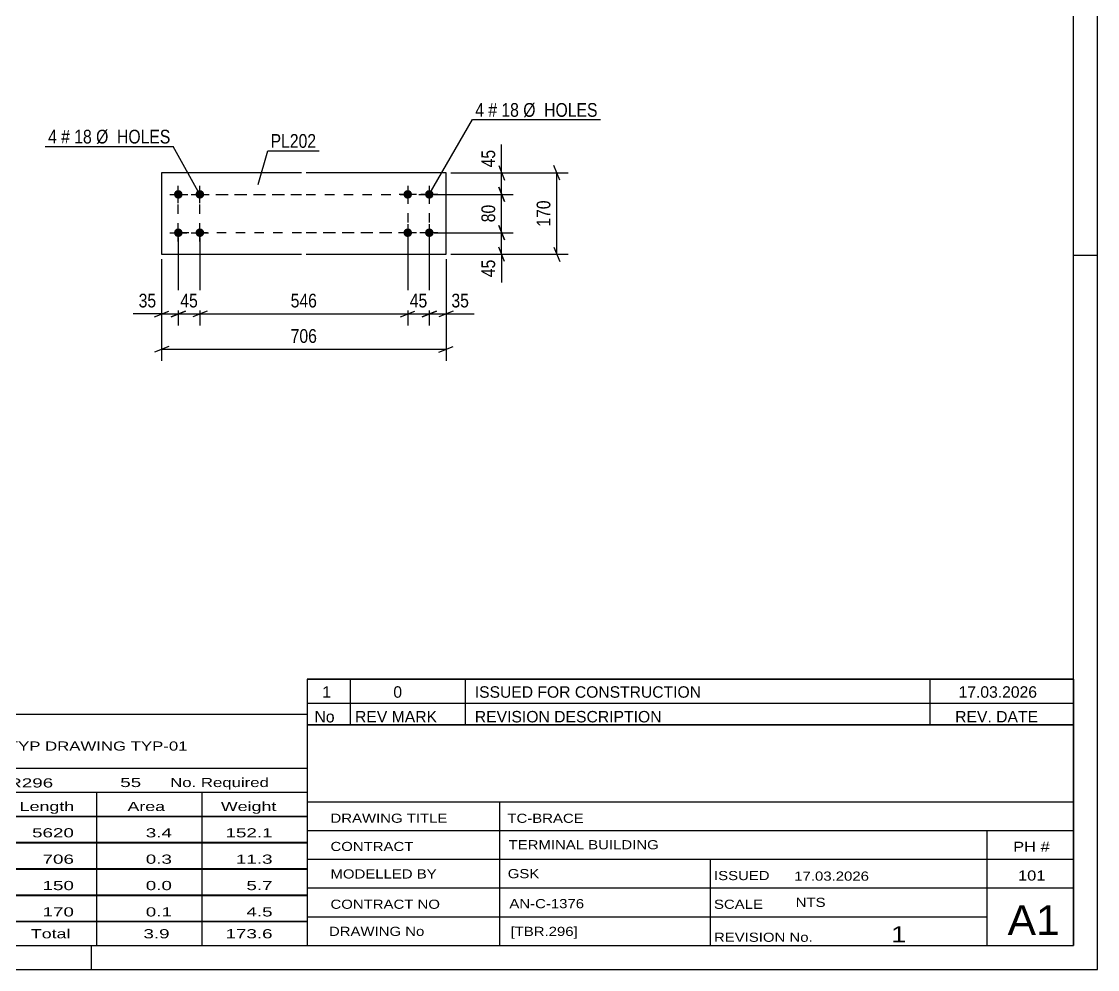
# Model space of a CAD drawing. Header units: millimetres. Extents: x 0 to 594, y 0 to 420.
# Drawn here: x 369.4 to 594, y 0 to 197.8 of the extents above; entities that cross this region are included whole.
import ezdxf

# ---------------------------------------------------------------- set-up
doc = ezdxf.new("R2010")
doc.units = ezdxf.units.MM
doc.linetypes.add('DXK_LINE_DOT2', pattern=[3.9198, 1.9599, -1.9599])
doc.styles.add('Arial Narrow', font='ARIALN.TTF', dxfattribs={"height": 0.2})

# ---------------------------------------------------------------- blocks, each defined once
blk = doc.blocks.new('Unknown-580609117-1130')
at = {"color": 5, "linetype": 'Continuous'}
for p, q in [((594, 0), (594, 420)), ((589, 5), (589, 415)), ((594, 149), (589, 149)), ((5, 5), (589, 5)), ((384, 0), (384, 5)), ((0, 0), (594, 0))]:
    blk.add_line(p, q, dxfattribs=at)
blk = doc.blocks.new('Part-580609117-2464 - 2458')
at = {"color": 2, "linetype": 'Continuous'}
for p, q in [((427.81, 166.22), (398.61, 166.22)), ((398.61, 166.22), (398.61, 149.22)), ((458.01, 166.22), (428.81, 166.22)), ((458.01, 149.22), (458.01, 166.22)), ((398.61, 149.22), (427.81, 149.22)), ((428.81, 149.22), (458.01, 149.22))]:
    blk.add_line(p, q, dxfattribs=at)
blk = doc.blocks.new('Bolt-580609117-2469 - 2458')
at = {"linetype": 'Continuous'}
for points in [[(450.01, 160.82, -1), (450.01, 162.62, -1)], [(454.51, 160.82, -1), (454.51, 162.62, -1)], [(450.01, 152.82, -1), (450.01, 154.62, -1)], [(454.51, 152.82, -1), (454.51, 154.62, -1)]]:
    blk.add_hatch(color=1, dxfattribs=at).paths.add_polyline_path(points)
at = {"color": 1, "linetype": 'Continuous'}
for p, q in [((450.01, 163.52), (450.01, 159.92)), ((454.51, 163.52), (454.51, 159.92)), ((451.81, 161.72), (448.21, 161.72)), ((456.31, 161.72), (452.71, 161.72)), ((450.01, 155.52), (450.01, 151.92)), ((454.51, 155.52), (454.51, 151.92)), ((451.81, 153.72), (448.21, 153.72)), ((456.31, 153.72), (452.71, 153.72))]:
    blk.add_line(p, q, dxfattribs=at)
blk = doc.blocks.new('Bolt-580609117-2474 - 2458')
at = {"linetype": 'Continuous'}
for points in [[(402.11, 162.62, -1), (402.11, 160.82, -1)], [(406.61, 162.62, -1), (406.61, 160.82, -1)], [(402.11, 154.62, -1), (402.11, 152.82, -1)], [(406.61, 154.62, -1), (406.61, 152.82, -1)]]:
    blk.add_hatch(color=1, dxfattribs=at).paths.add_polyline_path(points)
at = {"color": 1, "linetype": 'Continuous'}
for p, q in [((402.11, 159.92), (402.11, 163.52)), ((406.61, 159.92), (406.61, 163.52)), ((400.31, 161.72), (403.91, 161.72)), ((404.81, 161.72), (408.41, 161.72)), ((402.11, 151.92), (402.11, 155.52)), ((406.61, 151.92), (406.61, 155.52)), ((400.31, 153.72), (403.91, 153.72)), ((404.81, 153.72), (408.41, 153.72))]:
    blk.add_line(p, q, dxfattribs=at)
blk = doc.blocks.new('Rectangle-580609117-2550 - 2458')
at = {"color": 1, "linetype": 'DXK_LINE_DOT2'}
for p, q in [((402.11, 161.72), (427.81, 161.72)), ((402.11, 153.72), (402.11, 161.72)), ((428.81, 161.72), (454.51, 161.72)), ((454.51, 161.72), (454.51, 153.72)), ((427.81, 153.72), (402.11, 153.72)), ((454.51, 153.72), (428.81, 153.72))]:
    blk.add_line(p, q, dxfattribs=at)
blk = doc.blocks.new('Rectangle-580609117-2560 - 2458')
at = {"color": 1, "linetype": 'DXK_LINE_DOT2'}
for p, q in [((406.61, 161.72), (427.81, 161.72)), ((406.61, 153.72), (406.61, 161.72)), ((428.81, 161.72), (450.01, 161.72)), ((450.01, 161.72), (450.01, 153.72)), ((427.81, 153.72), (406.61, 153.72)), ((450.01, 153.72), (428.81, 153.72))]:
    blk.add_line(p, q, dxfattribs=at)
blk = doc.blocks.new('StraightDimension-580609117-2534 - 2458')
at = {"color": 7, "linetype": 'Continuous'}
for p, q in [((469, 163.22), (470.2, 160.22)), ((455.51, 161.72), (472, 161.72)), ((469.6, 153.72), (469.6, 161.72)), ((470.2, 152.22), (469, 155.22)), ((455.51, 153.72), (472, 153.72))]:
    blk.add_line(p, q, dxfattribs=at)
at = {"color": 0}
blk.add_wipeout([(468.85, 160.15), (464.65, 160.15), (464.65, 155.3), (468.85, 155.3)], dxfattribs=at)
at = {"color": 3, "style": 'Arial Narrow'}
blk.add_text('80', height=2.863, rotation=90.0002, dxfattribs=at).set_placement((468.25, 155.9))
blk = doc.blocks.new('StraightDimension-580609117-2528 - 2458')
at = {"color": 7, "linetype": 'Continuous'}
for p, q in [((469, 155.22), (470.2, 152.22)), ((455.51, 153.72), (472, 153.72)), ((469.6, 149.22), (469.6, 153.72)), ((470.2, 147.72), (469, 150.72)), ((459.01, 149.22), (472, 149.22))]:
    blk.add_line(p, q, dxfattribs=at)
at = {"color": 0}
blk.add_wipeout([(468.85, 148.7), (464.65, 148.7), (464.65, 143.84), (468.85, 143.84)], dxfattribs=at)
at = {"color": 7, "linetype": 'Continuous'}
blk.add_line((469.6, 149.22), (469.6, 143.32), dxfattribs=at)
blk.add_line((469.6, 149.22), (469.6, 143.32), dxfattribs=at)
at = {"color": 3, "style": 'Arial Narrow'}
blk.add_text('45', height=2.863, rotation=90.0002, dxfattribs=at).set_placement((468.25, 144.44))
blk = doc.blocks.new('StraightDimension-580609117-2477 - 2458')
at = {"color": 7, "linetype": 'Continuous'}
for p, q in [((454.51, 152.72), (454.51, 134.38)), ((458.01, 148.22), (458.01, 134.38)), ((453.01, 136.18), (456.01, 137.38)), ((459.51, 137.38), (456.51, 136.18)), ((454.51, 136.78), (458.01, 136.78))]:
    blk.add_line(p, q, dxfattribs=at)
at = {"color": 0}
blk.add_wipeout([(463.39, 137.53), (463.39, 141.73), (458.53, 141.73), (458.53, 137.53)], dxfattribs=at)
at = {"color": 7, "linetype": 'Continuous'}
blk.add_line((458.01, 136.78), (463.91, 136.78), dxfattribs=at)
blk.add_line((458.01, 136.78), (463.91, 136.78), dxfattribs=at)
at = {"color": 3, "style": 'Arial Narrow'}
blk.add_text('35', height=2.863, dxfattribs=at).set_placement((459.13, 138.13))
blk = doc.blocks.new('StraightDimension-580609117-2483 - 2458')
at = {"color": 7, "linetype": 'Continuous'}
for p, q in [((402.11, 152.72), (402.11, 134.38)), ((398.61, 148.22), (398.61, 134.38)), ((397.11, 136.18), (400.11, 137.38)), ((403.61, 137.38), (400.61, 136.18)), ((398.61, 136.78), (402.11, 136.78))]:
    blk.add_line(p, q, dxfattribs=at)
at = {"color": 0}
blk.add_wipeout([(398.08, 137.53), (398.08, 141.73), (393.23, 141.73), (393.23, 137.53)], dxfattribs=at)
at = {"color": 7, "linetype": 'Continuous'}
blk.add_line((398.61, 136.78), (392.7, 136.78), dxfattribs=at)
blk.add_line((398.61, 136.78), (392.7, 136.78), dxfattribs=at)
at = {"color": 3, "style": 'Arial Narrow'}
blk.add_text('35', height=2.863, dxfattribs=at).set_placement((393.83, 138.13))
blk = doc.blocks.new('StraightDimension-580609117-2489 - 2458')
at = {"color": 7, "linetype": 'Continuous'}
for p, q in [((406.61, 152.72), (406.61, 134.38)), ((450.01, 152.72), (450.01, 134.38)), ((408.11, 137.38), (405.11, 136.18)), ((448.51, 136.18), (451.51, 137.38)), ((406.61, 136.78), (450.01, 136.78))]:
    blk.add_line(p, q, dxfattribs=at)
at = {"color": 0}
blk.add_wipeout([(431.65, 137.53), (431.65, 141.73), (424.97, 141.73), (424.97, 137.53)], dxfattribs=at)
at = {"color": 3, "style": 'Arial Narrow'}
blk.add_text('546', height=2.863, dxfattribs=at).set_placement((425.57, 138.13))
blk = doc.blocks.new('StraightDimension-580609117-2497 - 2458')
at = {"color": 7, "linetype": 'Continuous'}
for p, q in [((450.01, 152.72), (450.01, 134.38)), ((454.51, 152.72), (454.51, 134.38)), ((448.51, 136.18), (451.51, 137.38)), ((456.01, 137.38), (453.01, 136.18)), ((450.01, 136.78), (454.51, 136.78))]:
    blk.add_line(p, q, dxfattribs=at)
at = {"color": 0}
blk.add_wipeout([(454.69, 137.53), (454.69, 141.73), (449.83, 141.73), (449.83, 137.53)], dxfattribs=at)
at = {"color": 3, "style": 'Arial Narrow'}
blk.add_text('45', height=2.863, dxfattribs=at).set_placement((450.43, 138.13))
blk = doc.blocks.new('StraightDimension-580609117-2505 - 2458')
at = {"color": 7, "linetype": 'Continuous'}
for p, q in [((402.11, 152.72), (402.11, 134.38)), ((406.61, 152.72), (406.61, 134.38)), ((400.61, 136.18), (403.61, 137.38)), ((408.11, 137.38), (405.11, 136.18)), ((402.11, 136.78), (406.61, 136.78))]:
    blk.add_line(p, q, dxfattribs=at)
at = {"color": 0}
blk.add_wipeout([(406.79, 137.53), (406.79, 141.73), (401.93, 141.73), (401.93, 137.53)], dxfattribs=at)
at = {"color": 3, "style": 'Arial Narrow'}
blk.add_text('45', height=2.863, dxfattribs=at).set_placement((402.53, 138.13))
blk = doc.blocks.new('StraightDimension-580609117-2514 - 2458')
at = {"color": 7, "linetype": 'Continuous'}
for p, q in [((398.61, 148.22), (398.61, 126.99)), ((458.01, 148.22), (458.01, 126.99)), ((400.11, 129.99), (397.11, 128.79)), ((398.61, 129.39), (458.01, 129.39)), ((456.51, 128.79), (459.51, 129.99))]:
    blk.add_line(p, q, dxfattribs=at)
at = {"color": 0}
blk.add_wipeout([(431.65, 130.14), (431.65, 134.34), (424.97, 134.34), (424.97, 130.14)], dxfattribs=at)
at = {"color": 3, "style": 'Arial Narrow'}
blk.add_text('706', height=2.863, dxfattribs=at).set_placement((425.57, 130.74))
blk = doc.blocks.new('StraightDimension-580609117-2519 - 2458')
at = {"color": 7, "linetype": 'Continuous'}
for p, q in [((459.01, 166.22), (483.53, 166.22)), ((481.73, 164.72), (480.53, 167.72)), ((481.13, 149.22), (481.13, 166.22)), ((480.53, 150.72), (481.73, 147.72)), ((459.01, 149.22), (483.53, 149.22))]:
    blk.add_line(p, q, dxfattribs=at)
at = {"color": 0}
blk.add_wipeout([(480.38, 161.07), (476.18, 161.07), (476.18, 154.38), (480.38, 154.38)], dxfattribs=at)
at = {"color": 3, "style": 'Arial Narrow'}
blk.add_text('170', height=2.863, rotation=90.0002, dxfattribs=at).set_placement((479.78, 154.98))
blk = doc.blocks.new('StraightDimension-580609117-2542 - 2458')
at = {"color": 7, "linetype": 'Continuous'}
for p, q in [((459.01, 166.22), (472, 166.22)), ((469, 167.72), (470.2, 164.72)), ((469.6, 161.72), (469.6, 166.22)), ((470.2, 160.22), (469, 163.22)), ((455.51, 161.72), (472, 161.72))]:
    blk.add_line(p, q, dxfattribs=at)
at = {"color": 0}
blk.add_wipeout([(468.85, 171.61), (464.65, 171.61), (464.65, 166.75), (468.85, 166.75)], dxfattribs=at)
at = {"color": 7, "linetype": 'Continuous'}
blk.add_line((469.6, 166.22), (469.6, 172.13), dxfattribs=at)
blk.add_line((469.6, 166.22), (469.6, 172.13), dxfattribs=at)
at = {"color": 3, "style": 'Arial Narrow'}
blk.add_text('45', height=2.863, rotation=90.0002, dxfattribs=at).set_placement((468.25, 167.35))
blk = doc.blocks.new('Unknown-580609117-4150')
at = {"color": 7, "linetype": 'Continuous'}
for p, q in [((429, 60.55), (589, 60.55)), ((589, 60.55), (429, 60.55)), ((429, 60.55), (429, 55.55)), ((438, 60.55), (438, 55.55)), ((462, 60.55), (462, 55.55)), ((559, 60.55), (559, 55.55)), ((589, 60.55), (589, 55.55)), ((429, 55.55), (589, 55.55)), ((429, 55.55), (429, 51.05)), ((429, 55.55), (589, 55.55)), ((438, 55.55), (438, 51.05)), ((462, 55.55), (462, 51.05)), ((559, 55.55), (559, 51.05)), ((589, 55.55), (589, 51.05)), ((589, 51.05), (429, 51.05))]:
    blk.add_line(p, q, dxfattribs=at)
at = {"color": 7, "linetype": 'Continuous', "style": 'Arial Narrow'}
for s, height, width, p in [('1', 2.39, 1.196471, (432.16, 56.7)), ('0', 2.39, 1.196471, (447, 56.7)), ('ISSUED FOR CONSTRUCTION', 2.3861, 1.196471, (464, 56.7)), ('17.03.2026', 2.386, 1.196471, (565, 56.7)), ('No', 2.386, 1.2, (430.54, 51.55)), ('REV MARK', 2.386, 1.2, (439, 51.55)), ('REVISION DESCRIPTION', 2.3861, 1.2, (464, 51.55)), ('REV. DATE', 2.386, 1.2, (564.28, 51.55))]:
    blk.add_text(s, height=height, dxfattribs=dict(at, width=width)).set_placement(p)
blk = doc.blocks.new('Unknown-580609117-4149')
at = {"color": 7, "linetype": 'Continuous'}
for p, q in [((429, 51.05), (429, 5)), ((429, 51.05), (589, 51.05)), ((589, 51), (589, 5)), ((429, 35), (589, 35)), ((469.14, 35), (469.14, 5)), ((429, 29), (589, 29)), ((571, 5.05), (571, 29.05)), ((429, 23), (589, 23)), ((513.14, 23), (513.14, 5)), ((429, 17), (589, 17)), ((429, 11), (571, 11)), ((429, 5), (589, 5))]:
    blk.add_line(p, q, dxfattribs=at)
at = {"color": 7, "style": 'Arial Narrow'}
for s, height, width, p in [('DRAWING TITLE', 1.9089, 1.425378, (433.88, 30.61)), ('TC-BRACE', 1.909, 1.425378, (470.81, 30.59)), ('TERMINAL BUILDING', 1.9089, 1.425378, (471.06, 25.07)), ('CONTRACT', 1.909, 1.425378, (433.88, 24.71)), ('MODELLED BY', 1.9089, 1.425378, (433.88, 18.98)), ('GSK', 1.909, 1.425378, (470.88, 19.04)), ('ISSUED', 1.909, 1.425378, (513.94, 18.64)), ('17.03.2026', 1.909, 1.425378, (530.69, 18.52)), ('CONTRACT NO', 1.9089, 1.425378, (433.88, 12.66)), ('AN-C-1376', 1.909, 1.425378, (471.23, 12.78)), ('SCALE', 1.909, 1.425378, (513.94, 12.65)), ('A1', 6.204, 1.25, (575.24, 7.2)), ('[TBR.296]', 1.909, 1.425378, (471.46, 6.99)), ('1', 3.34, 1.5, (550.91, 5.68)), ('DRAWING No', 1.909, 1.425378, (433.56, 7)), ('REVISION No.', 1.9089, 1.425378, (513.94, 5.77))]:
    blk.add_text(s, height=height, dxfattribs=dict(at, width=width)).set_placement(p)
at = {"color": 7, "linetype": 'Continuous', "style": 'Arial Narrow'}
for s, height, width, p in [('PH #', 2.1, 1.42538, (576.4, 24.55)), ('101', 2.1, 1.42538, (577.41, 18.55)), ('NTS', 1.909, 1.425378, (531, 13.05))]:
    blk.add_text(s, height=height, dxfattribs=dict(at, width=width)).set_placement(p)
blk = doc.blocks.new('Unknown-580609117-4151')
at = {"color": 7, "linetype": 'Continuous'}
for p, q in [((269, 53.25), (429, 53.25)), ((269, 42), (269, 53.25)), ((429, 53.25), (429, 42)), ((269, 42), (429, 42)), ((269, 42), (269, 37)), ((429, 42), (429, 37)), ((269, 37), (429, 37)), ((269, 37), (269, 32)), ((293, 37), (293, 32)), ((328.5, 37), (328.5, 32)), ((354.5, 37), (354.5, 32)), ((367.5, 37), (367.5, 32)), ((385, 37), (385, 32)), ((407, 37), (407, 32)), ((429, 37), (429, 32)), ((269, 32), (429, 32)), ((269, 31.95), (269, 26.55)), ((269, 31.95), (429, 31.95)), ((293, 32), (293, 26.5)), ((328.5, 32), (328.5, 26.5)), ((354.5, 32), (354.5, 26.5)), ((367.5, 32), (367.5, 26.5)), ((385, 32), (385, 26.5)), ((407, 32), (407, 26.5)), ((429, 31.95), (429, 26.55)), ((269, 26.55), (429, 26.55)), ((269, 26.45), (269, 21.05)), ((269, 26.45), (429, 26.45)), ((293, 26.5), (293, 21)), ((328.5, 26.5), (328.5, 21)), ((354.5, 26.5), (354.5, 21)), ((367.5, 26.5), (367.5, 21)), ((385, 26.5), (385, 21)), ((407, 26.5), (407, 21)), ((429, 26.45), (429, 21.05)), ((269, 21.05), (429, 21.05)), ((269, 20.95), (269, 15.55)), ((269, 20.95), (429, 20.95)), ((293, 21), (293, 15.5)), ((328.5, 21), (328.5, 15.5)), ((354.5, 21), (354.5, 15.5)), ((367.5, 21), (367.5, 15.5)), ((385, 21), (385, 15.5)), ((407, 21), (407, 15.5)), ((429, 20.95), (429, 15.55)), ((269, 15.55), (429, 15.55)), ((269, 15.45), (269, 10.05)), ((269, 15.45), (429, 15.45)), ((293, 15.5), (293, 10)), ((328.5, 15.5), (328.5, 10)), ((354.5, 15.5), (354.5, 10)), ((367.5, 15.5), (367.5, 10)), ((385, 15.5), (385, 10)), ((407, 15.5), (407, 10)), ((429, 15.45), (429, 10.05)), ((269, 10.05), (429, 10.05)), ((269, 10), (429, 10)), ((269, 10), (269, 5)), ((385, 10), (385, 5)), ((407, 10), (407, 5)), ((429, 10), (429, 5)), ((269, 5), (429, 5))]:
    blk.add_line(p, q, dxfattribs=at)
at = {"color": 7, "style": 'Arial Narrow'}
for s, height, width, p in [('GENERAL NOTES & WELD DETAILS :', 2.8633, 1.4, (270.15, 45.56)), ('REFER TYP DRAWING TYP-01', 1.9089, 1.6, (353.7, 45.66)), ("MATERIAL LIST FOR ASSEMBLY MK'D", 1.9089, 1.6, (270.15, 38.06)), ('TBR296', 1.909, 1.794707, (361.59, 37.97)), ('55', 1.909, 1.794707, (389.99, 38.06)), ('No. Required', 1.9089, 1.6, (400.41, 38.06)), ('Mark', 1.909, 1.7, (270.34, 33)), ('Profile', 1.909, 1.7, (303.41, 33)), ('Material', 1.909, 1.7, (333.54, 33.06)), ('No.', 1.909, 1.7, (358.5, 33.06)), ('Length', 1.909, 1.7, (369, 33.06)), ('Area', 1.909, 1.7, (391.5, 33.06)), ('Weight', 1.909, 1.7, (411, 33.06))]:
    blk.add_text(s, height=height, dxfattribs=dict(at, width=width)).set_placement(p)
at = {"color": 7, "linetype": 'Continuous', "style": 'Arial Narrow'}
for s, height, width, p in [('TBR296', 1.909, 1.794707, (270.5, 27.56)), ('SHS150*6', 1.909, 1.794707, (295, 27.56)), ('E350', 1.909, 1.794707, (334.74, 27.56)), ('1', 1.91, 1.794707, (358.86, 27.56)), ('5620', 1.909, 1.794707, (371.58, 27.56)), ('3.4', 1.909, 1.794707, (395.32, 27.56)), ('152.1', 1.909, 1.794707, (411.96, 27.56)), ('PL202', 1.909, 1.794707, (270.5, 22.06)), ('PL12*170', 1.909, 1.794707, (295, 22.06)), ('E350', 1.909, 1.794707, (334.74, 22.06)), ('1', 1.91, 1.794707, (358.86, 22.06)), ('706', 1.909, 1.794707, (373.77, 22.06)), ('0.3', 1.909, 1.794707, (395.32, 22.06)), ('11.3', 1.909, 1.794707, (414.14, 22.06)), ('PL40', 1.909, 1.794707, (270.5, 16.56)), ('PL10*120', 1.909, 1.794707, (295, 16.56)), ('E350', 1.909, 1.794707, (334.74, 16.56)), ('4', 1.91, 1.794707, (358.86, 16.56)), ('150', 1.909, 1.794707, (373.77, 16.56)), ('0.0', 1.909, 1.794707, (395.32, 16.56)), ('5.7', 1.909, 1.794707, (416.33, 16.56)), ('PL98', 1.909, 1.794707, (270.5, 11.06)), ('PL10*170', 1.909, 1.794707, (295, 11.06)), ('E350', 1.909, 1.794707, (334.74, 11.06)), ('2', 1.91, 1.794707, (358.86, 11.06)), ('170', 1.909, 1.794707, (373.77, 11.06)), ('0.1', 1.909, 1.794707, (395.32, 11.06)), ('4.5', 1.909, 1.794707, (416.33, 11.06)), ('Total', 1.909, 1.7, (371.33, 6.5)), ('3.9', 1.909, 1.794707, (394.83, 6.5)), ('173.6', 1.909, 1.794707, (411.96, 6.5))]:
    blk.add_text(s, height=height, dxfattribs=dict(at, width=width)).set_placement(p)
blk = doc.blocks.new('Mark-580609117-2470 - 2458')
at = {"color": 0}
blk.add_wipeout([(376.76, 172.34), (376.76, 175.34), (374.93, 175.34), (374.93, 172.34)], dxfattribs=at)
blk.add_wipeout([(376.76, 172.34), (376.76, 175.34), (374.93, 175.34), (374.93, 172.34)], dxfattribs=at)
blk.add_wipeout([(379.49, 172.34), (379.49, 175.34), (377.66, 175.34), (377.66, 172.34)], dxfattribs=at)
blk.add_wipeout([(379.49, 172.34), (379.49, 175.34), (377.66, 175.34), (377.66, 172.34)], dxfattribs=at)
at = {"color": 3, "style": 'Arial Narrow'}
blk.add_text('4', height=2.86, dxfattribs=at).set_placement((374.93, 172.34))
at = {"color": 0}
blk.add_wipeout([(384.05, 172.34), (384.05, 175.34), (380.39, 175.34), (380.39, 172.34)], dxfattribs=at)
blk.add_wipeout([(384.05, 172.34), (384.05, 175.34), (380.39, 175.34), (380.39, 172.34)], dxfattribs=at)
at = {"color": 3, "style": 'Arial Narrow'}
blk.add_text('#', height=2.86, dxfattribs=at).set_placement((377.66, 172.34))
at = {"color": 0}
blk.add_wipeout([(400.47, 172.34), (400.47, 175.34), (384.95, 175.34), (384.95, 172.34)], dxfattribs=at)
blk.add_wipeout([(400.47, 172.34), (400.47, 175.34), (384.95, 175.34), (384.95, 172.34)], dxfattribs=at)
at = {"color": 7, "linetype": 'Continuous'}
for p in [(374.33, 171.74), (406.61, 161.72)]:
    blk.add_line(p, (401.07, 171.74), dxfattribs=at)
at = {"color": 3, "style": 'Arial Narrow'}
for s, p in [('18', (380.39, 172.34)), ('Ø  HOLES', (384.95, 172.34))]:
    blk.add_text(s, height=2.863, dxfattribs=at).set_placement(p)
blk = doc.blocks.new('Mark-580609117-2460 - 2458')
at = {"color": 0}
blk.add_wipeout([(430.89, 171.44), (430.89, 174.44), (421.38, 174.44), (421.38, 171.44)], dxfattribs=at)
blk.add_wipeout([(430.89, 171.44), (430.89, 174.44), (421.38, 174.44), (421.38, 171.44)], dxfattribs=at)
at = {"color": 30, "linetype": 'Continuous'}
for p, q in [((418.8, 163.77), (420.78, 170.84)), ((420.78, 170.84), (431.49, 170.84))]:
    blk.add_line(p, q, dxfattribs=at)
at = {"color": 3, "style": 'Arial Narrow'}
blk.add_text('PL202', height=2.863, dxfattribs=at).set_placement((421.38, 171.44))
blk = doc.blocks.new('Mark-580609117-2465 - 2458')
at = {"color": 0}
blk.add_wipeout([(465.94, 177.91), (465.94, 180.91), (464.11, 180.91), (464.11, 177.91)], dxfattribs=at)
blk.add_wipeout([(465.94, 177.91), (465.94, 180.91), (464.11, 180.91), (464.11, 177.91)], dxfattribs=at)
at = {"color": 7, "linetype": 'Continuous'}
blk.add_line((454.51, 161.72), (463.51, 177.31), dxfattribs=at)
at = {"color": 0}
blk.add_wipeout([(468.66, 177.91), (468.66, 180.91), (466.84, 180.91), (466.84, 177.91)], dxfattribs=at)
blk.add_wipeout([(468.66, 177.91), (468.66, 180.91), (466.84, 180.91), (466.84, 177.91)], dxfattribs=at)
at = {"color": 3, "style": 'Arial Narrow'}
blk.add_text('4', height=2.86, dxfattribs=at).set_placement((464.11, 177.91))
at = {"color": 0}
blk.add_wipeout([(473.22, 177.91), (473.22, 180.91), (469.56, 180.91), (469.56, 177.91)], dxfattribs=at)
blk.add_wipeout([(473.22, 177.91), (473.22, 180.91), (469.56, 180.91), (469.56, 177.91)], dxfattribs=at)
at = {"color": 3, "style": 'Arial Narrow'}
blk.add_text('#', height=2.86, dxfattribs=at).set_placement((466.84, 177.91))
at = {"color": 0}
blk.add_wipeout([(489.65, 177.91), (489.65, 180.91), (474.12, 180.91), (474.12, 177.91)], dxfattribs=at)
blk.add_wipeout([(489.65, 177.91), (489.65, 180.91), (474.12, 180.91), (474.12, 177.91)], dxfattribs=at)
at = {"color": 7, "linetype": 'Continuous'}
blk.add_line((463.51, 177.31), (490.25, 177.31), dxfattribs=at)
at = {"color": 3, "style": 'Arial Narrow'}
for s, p in [('18', (469.56, 177.91)), ('Ø  HOLES', (474.12, 177.91))]:
    blk.add_text(s, height=2.863, dxfattribs=at).set_placement(p)

msp = doc.modelspace()

# ---------------------------------------------------------------- block references
for name in ['Unknown-580609117-1130', 'Part-580609117-2464 - 2458', 'Bolt-580609117-2474 - 2458', 'Bolt-580609117-2469 - 2458', 'Rectangle-580609117-2550 - 2458', 'Rectangle-580609117-2560 - 2458', 'Unknown-580609117-4150', 'Unknown-580609117-4151', 'Unknown-580609117-4149']:
    msp.add_blockref(name, (0, 0))

# ---------------------------------------------------------------- next in the draw order: block references
for name in ['Mark-580609117-2470 - 2458', 'Mark-580609117-2460 - 2458', 'StraightDimension-580609117-2534 - 2458', 'StraightDimension-580609117-2483 - 2458', 'StraightDimension-580609117-2489 - 2458']:
    msp.add_blockref(name, (0, 0))

# ---------------------------------------------------------------- next in the draw order: block references
for name in ['StraightDimension-580609117-2528 - 2458', 'StraightDimension-580609117-2505 - 2458']:
    msp.add_blockref(name, (0, 0))

# ---------------------------------------------------------------- next in the draw order: block references
msp.add_blockref('StraightDimension-580609117-2477 - 2458', (0, 0))

# ---------------------------------------------------------------- next in the draw order: block references
msp.add_blockref('StraightDimension-580609117-2497 - 2458', (0, 0))

# ---------------------------------------------------------------- next in the draw order: block references
msp.add_blockref('StraightDimension-580609117-2514 - 2458', (0, 0))

# ---------------------------------------------------------------- next in the draw order: block references
msp.add_blockref('StraightDimension-580609117-2519 - 2458', (0, 0))

# ---------------------------------------------------------------- next in the draw order: block references
msp.add_blockref('StraightDimension-580609117-2542 - 2458', (0, 0))

# ---------------------------------------------------------------- next in the draw order: block references
msp.add_blockref('Mark-580609117-2465 - 2458', (0, 0))

doc.saveas('drawing.dxf')
